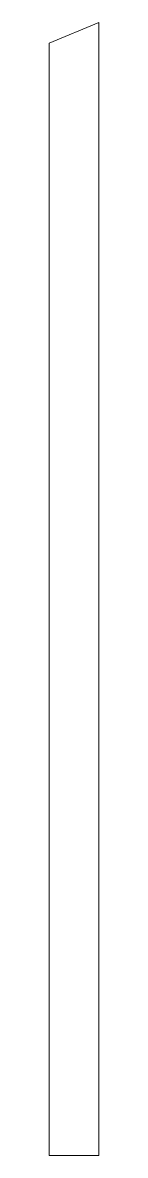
# Model space of a CAD drawing. Header units: inches. Extents: x -8 to -5.5, y -0.2 to 57.3.
import ezdxf

# ---------------------------------------------------------------- set-up
doc = ezdxf.new("R2010")
doc.units = ezdxf.units.IN
doc.header["$MEASUREMENT"] = 0

msp = doc.modelspace()

# ---------------------------------------------------------------- linework, layer by layer
at = {"color": 7, "linetype": 'Continuous', "lineweight": 15}
for p, q in [((-5.523, 57.329), (-8.023, 56.293)), ((-5.523, -0.154), (-5.523, 57.329)), ((-8.023, 56.293), (-8.023, -0.154)), ((-8.023, -0.154), (-5.523, -0.154))]:
    msp.add_line(p, q, dxfattribs=at)

doc.saveas('drawing.dxf')
